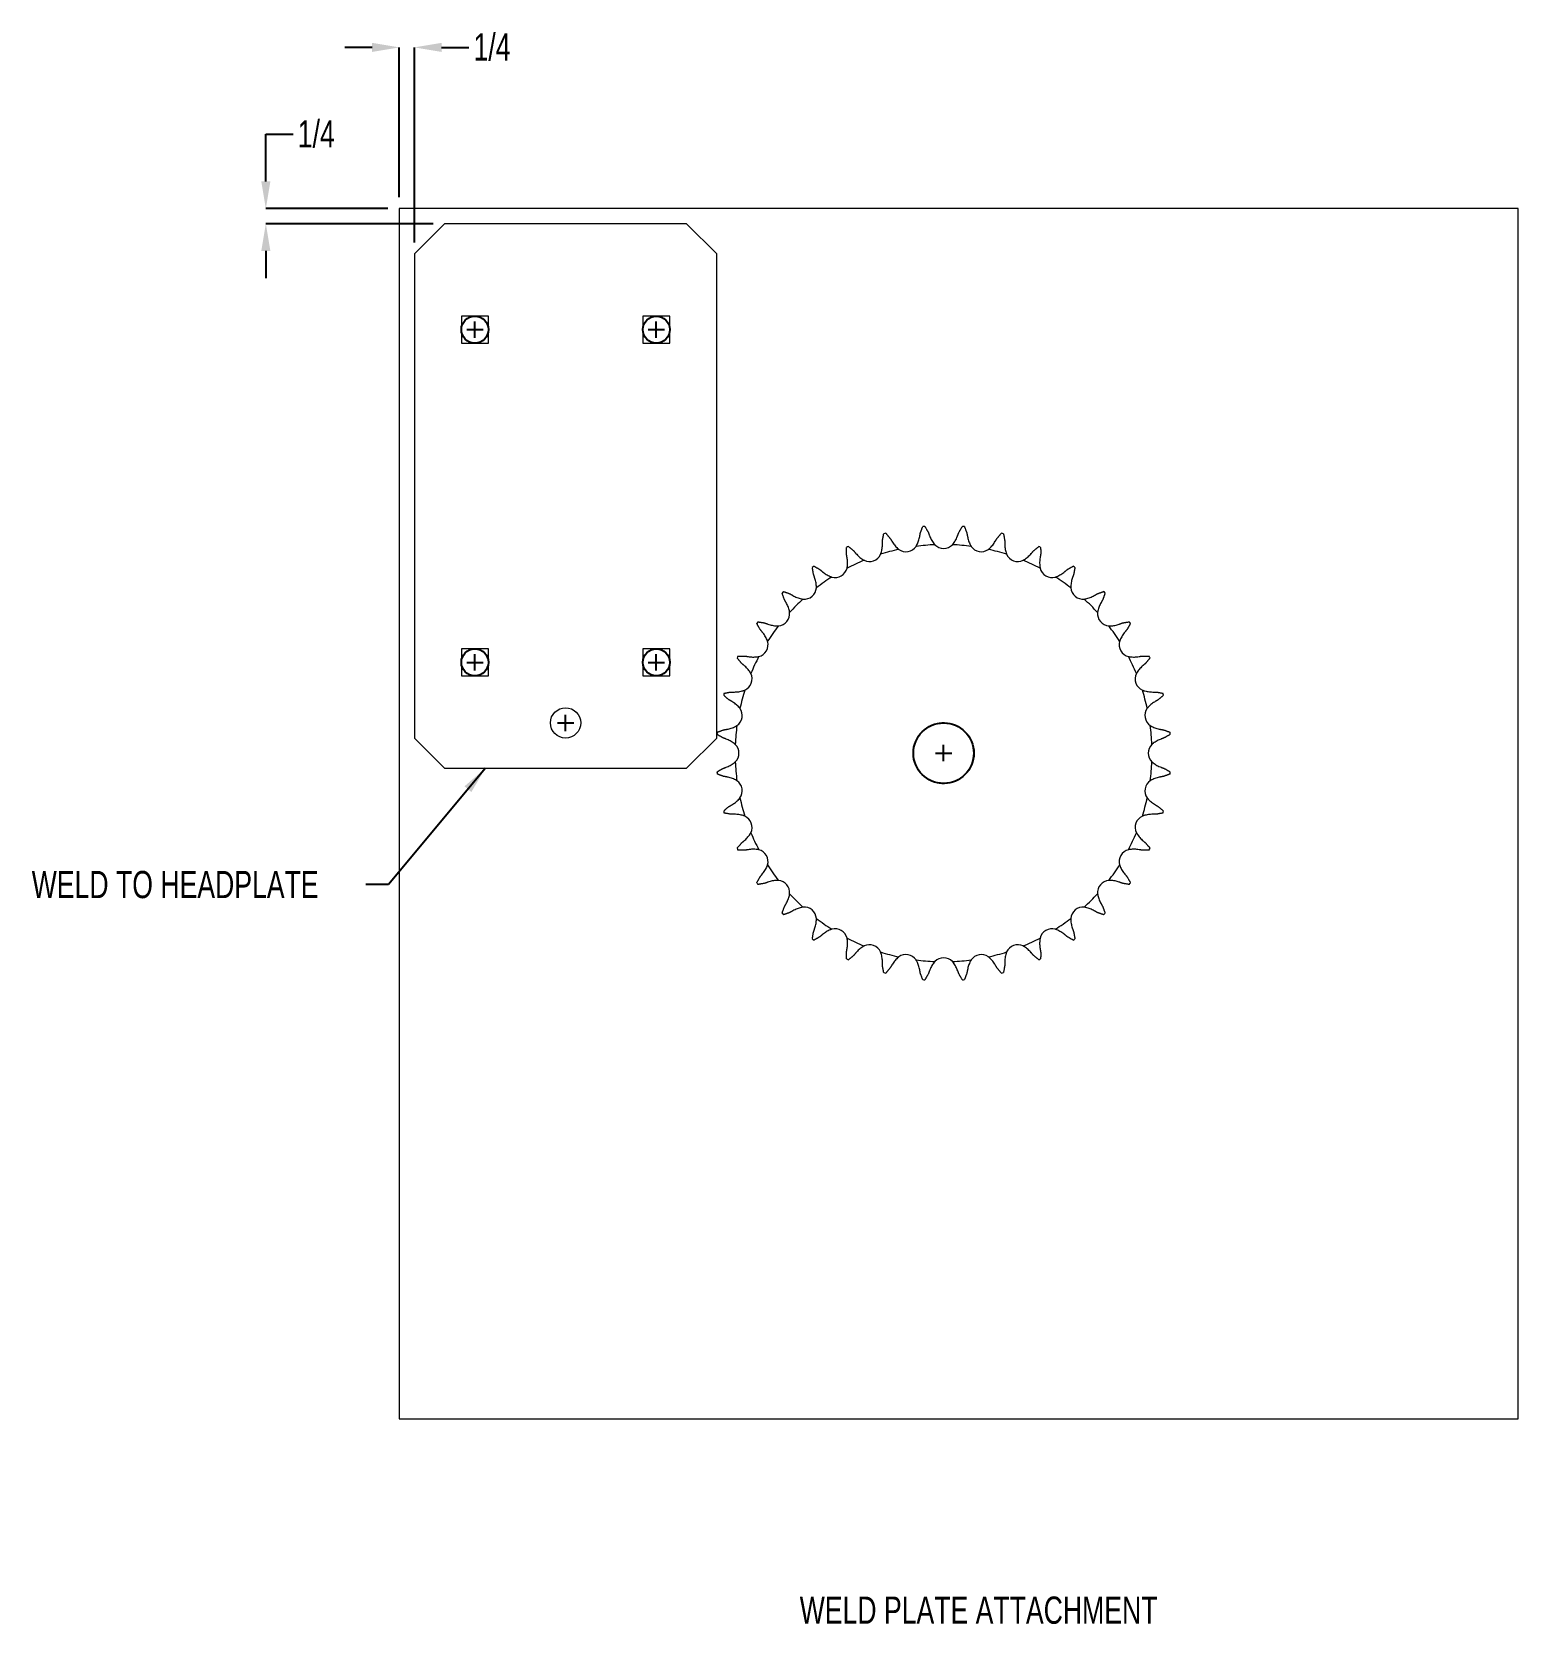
# Model space of a CAD drawing. Header units: inches. Extents: x 23.81 to 32, y 8.39 to 17.16.
import ezdxf

# ---------------------------------------------------------------- set-up
doc = ezdxf.new("R2010")
doc.units = ezdxf.units.IN
doc.header["$MEASUREMENT"] = 0
doc.header["$PDSIZE"] = -1
doc.layers.add('DIM', color=1, linetype='Continuous')
doc.styles.add('SLDTEXTSTYLE0', font='ARIAL.TTF', dxfattribs={"width": 0.7})
doc.styles.get("Standard").update_dxf_attribs({"font": 'ARIAL.TTF'})
doc.dimstyles.new('SLDDIMSTYLE1', dxfattribs={"dimtxt": 0.15, "dimasz": 0.15, "dimexe": 0, "dimexo": 0.0625, "dimgap": 0.0375, "dimtad": 0, "dimtih": 1, "dimtoh": 1, "dimdec": 3, "dimlfac": 3, "dimrnd": 1e-09, "dimzin": 12, "dimdsep": 46, "dimtxsty": 'SLDTEXTSTYLE0', "dimsah": 1, "dimcen": 0.09, "dimadec": 0, "dimazin": 0, "dimtfac": 1, "dimtdec": 3, "dimtofl": 0, "dimtmove": 0, "dimatfit": 3, "dimfxl": 0, "dimtolj": 1, "dimtzin": 12, "dimarcsym": 0})
doc.dimstyles.new('SLDDIMSTYLE3', dxfattribs={"dimtxt": 0.15, "dimasz": 0.15, "dimexe": 0, "dimexo": 0.0625, "dimgap": 0.0375, "dimtad": 0, "dimtih": 1, "dimtoh": 1, "dimdec": 0, "dimrnd": 1e-09, "dimzin": 0, "dimdsep": 46, "dimtxsty": 'Standard', "dimsah": 1, "dimcen": 0.09, "dimadec": 0, "dimazin": 0, "dimtfac": 1, "dimtdec": 0, "dimtofl": 0, "dimtmove": 0, "dimatfit": 3, "dimfxl": 0, "dimtolj": 1, "dimtzin": 0, "dimarcsym": 0})

# ---------------------------------------------------------------- blocks, each defined once
blk = doc.blocks.new('*D9')
at = {"layer": 'DEFPOINTS', "color": 0}
for p in [(25.0956, 16.1849), (25.831, 16.1849), (26.081, 16.1016)]:
    blk.add_point(p, dxfattribs=at)
at = {"layer": 'DIM', "color": 0, "lineweight": -2}
for p, q in [((25.0956, 16.3349), (25.0956, 16.5939)), ((25.0956, 16.5939), (25.2456, 16.5939)), ((25.7685, 16.1849), (25.0956, 16.1849)), ((26.0185, 16.1016), (25.0956, 16.1016)), ((25.0956, 15.9516), (25.0956, 15.8016))]:
    blk.add_line(p, q, dxfattribs=at)
at = {"layer": 'DIM', "color": 0}
for points in [[(25.0706, 16.3349), (25.1206, 16.3349), (25.0956, 16.1849)], [(25.0706, 15.9516), (25.1206, 15.9516), (25.0956, 16.1016)]]:
    blk.add_solid(points, dxfattribs=at)
at = {"layer": 'DIM', "color": 0, "insert": (25.3735, 16.6714), "char_height": 0.15, "attachment_point": 2, "style": 'SLDTEXTSTYLE0'}
blk.add_mtext('\\A1;1/4', dxfattribs=at)
blk = doc.blocks.new('*D10')
at = {"layer": 'DEFPOINTS', "color": 0}
for p in [(25.9143, 17.0729), (25.831, 16.1849), (25.9143, 15.9349)]:
    blk.add_point(p, dxfattribs=at)
at = {"layer": 'DIM', "color": 0, "lineweight": -2}
for p, q in [((25.681, 17.0729), (25.531, 17.0729)), ((25.831, 16.2474), (25.831, 17.0729)), ((25.9143, 15.9974), (25.9143, 17.0729)), ((26.0643, 17.0729), (26.2143, 17.0729))]:
    blk.add_line(p, q, dxfattribs=at)
at = {"layer": 'DIM', "color": 0}
for points in [[(25.681, 17.0979), (25.681, 17.0479), (25.831, 17.0729)], [(26.0643, 17.0979), (26.0643, 17.0479), (25.9143, 17.0729)]]:
    blk.add_solid(points, dxfattribs=at)
at = {"layer": 'DIM', "color": 0, "insert": (26.3423, 17.1505), "char_height": 0.15, "attachment_point": 2, "style": 'SLDTEXTSTYLE0'}
blk.add_mtext('\\A1;1/4', dxfattribs=at)

msp = doc.modelspace()

# ---------------------------------------------------------------- linework, layer by layer
at = {"color": 7, "linetype": 'Continuous', "lineweight": 15}
for p, q in [((25.831003, 16.184893), (25.831003, 9.518227)), ((31.997669, 16.184893), (25.831003, 16.184893)), ((31.997669, 9.518227), (31.997669, 16.184893)), ((26.081003, 16.10156), (25.914336, 15.934893)), ((27.414336, 16.10156), (26.081003, 16.10156)), ((27.581003, 15.934893), (27.414336, 16.10156)), ((25.914336, 15.934893), (25.914336, 13.268227)), ((27.581003, 13.268227), (27.581003, 15.934893)), ((26.322003, 15.59256), (26.173336, 15.59256)), ((26.173336, 15.59256), (26.173336, 15.443893)), ((26.322003, 15.443893), (26.322003, 15.59256)), ((27.322003, 15.59256), (27.173336, 15.59256)), ((27.173336, 15.59256), (27.173336, 15.443893)), ((27.322003, 15.443893), (27.322003, 15.59256)), ((26.173336, 15.443893), (26.322003, 15.443893)), ((27.173336, 15.443893), (27.322003, 15.443893)), ((26.322003, 13.759227), (26.173336, 13.759227)), ((26.173336, 13.759227), (26.173336, 13.61056)), ((26.322003, 13.61056), (26.322003, 13.759227)), ((27.322003, 13.759227), (27.173336, 13.759227)), ((27.173336, 13.759227), (27.173336, 13.61056)), ((27.322003, 13.61056), (27.322003, 13.759227)), ((26.173336, 13.61056), (26.322003, 13.61056)), ((27.173336, 13.61056), (27.322003, 13.61056)), ((25.914336, 13.268227), (26.081003, 13.10156)), ((27.414336, 13.10156), (27.581003, 13.268227)), ((26.081003, 13.10156), (27.414336, 13.10156)), ((25.831003, 9.518227), (31.997669, 9.518227))]:
    msp.add_line(p, q, dxfattribs=at)
for centre, radius in [((26.247669, 15.518227), 0.074333), ((27.247669, 15.518227), 0.074333), ((26.247669, 13.684893), 0.074333), ((27.247669, 13.684893), 0.074333), ((28.831003, 13.184893), 0.166667)]:
    msp.add_circle(centre, radius)
msp.add_circle((26.747669, 13.35156), 0.083333, dxfattribs=at)
for centre, radius, start, end in [((28.831003, 13.184893), 1.25313, 104.730266, 105.269734), ((28.831003, 13.184893), 1.25313, 94.730266, 95.269734), ((28.831003, 13.184893), 1.25313, 84.730266, 85.269734), ((28.831003, 13.184893), 1.25313, 74.730266, 75.269734), ((28.831003, 13.184893), 1.25313, 114.730266, 115.269734), ((28.831003, 13.184893), 1.14913, 102.4131105, 107.5868895), ((28.623462, 14.361914), 0.0675, 234.2099395, 325.7900605), ((28.831003, 13.184893), 1.14913, 92.4131105, 97.5868895), ((28.831003, 14.380072), 0.0675, 224.2099395, 315.7900605), ((28.831003, 13.184893), 1.14913, 82.4131105, 87.5868895), ((29.038543, 14.361914), 0.0675, 214.2099395, 305.7900605), ((28.831003, 13.184893), 1.14913, 72.4131105, 77.5868895), ((28.831003, 13.184893), 1.25313, 64.730266, 65.269734), ((28.831003, 13.184893), 1.25313, 124.730266, 125.269734), ((28.831003, 13.184893), 1.14913, 112.4131105, 117.5868895), ((28.422227, 14.307994), 0.0675, 244.2099395, 335.7900605), ((29.239778, 14.307994), 0.0675, 204.2099395, 295.7900605), ((28.831003, 13.184893), 1.14913, 62.4131105, 67.5868895), ((28.831003, 13.184893), 1.25313, 54.730266, 55.269734), ((28.831003, 13.184893), 1.14913, 122.4131105, 127.5868895), ((28.233413, 14.219948), 0.0675, 254.2099395, 345.7900605), ((29.428592, 14.219948), 0.0675, 194.2099395, 285.7900605), ((28.831003, 13.184893), 1.14913, 52.4131105, 57.5868895), ((28.831003, 13.184893), 1.25313, 134.730266, 135.269734), ((28.062757, 14.100453), 0.0675, 264.2099395, 355.7900605), ((29.599248, 14.100453), 0.0675, 184.2099395, 275.7900605), ((28.831003, 13.184893), 1.25313, 44.730266, 45.269734), ((27.915443, 13.953139), 0.0675, 274.2099395, 5.7900605), ((28.831003, 13.184893), 1.14913, 132.4131105, 137.5868895), ((28.831003, 13.184893), 1.14913, 42.4131105, 47.5868895), ((29.746562, 13.953139), 0.0675, 174.2099395, 265.7900605), ((28.831003, 13.184893), 1.25313, 144.730266, 145.269734), ((28.831003, 13.184893), 1.14913, 142.4131105, 147.5868895), ((28.831003, 13.184893), 1.14913, 32.4131105, 37.5868895), ((28.831003, 13.184893), 1.25313, 34.730266, 35.269734), ((27.795948, 13.782482), 0.0675, 284.2099395, 15.7900605), ((29.866057, 13.782482), 0.0675, 164.2099395, 255.7900605), ((28.831003, 13.184893), 1.25313, 154.730266, 155.269734), ((28.831003, 13.184893), 1.14913, 152.4131105, 157.5868895), ((28.831003, 13.184893), 1.14913, 22.4131105, 27.5868895), ((28.831003, 13.184893), 1.25313, 24.730266, 25.269734), ((27.707902, 13.593668), 0.0675, 294.2099395, 25.7900605), ((29.954103, 13.593668), 0.0675, 154.2099395, 245.7900605), ((28.831003, 13.184893), 1.25313, 164.730266, 165.269734), ((28.831003, 13.184893), 1.14913, 162.4131105, 167.5868895), ((28.831003, 13.184893), 1.14913, 12.4131105, 17.5868895), ((28.831003, 13.184893), 1.25313, 14.730266, 15.269734), ((27.653982, 13.392434), 0.0675, 304.2099395, 35.7900605), ((30.008024, 13.392434), 0.0675, 144.2099395, 235.7900605), ((28.831003, 13.184893), 1.14913, 172.4131105, 177.5868895), ((28.831003, 13.184893), 0.166667, 194.4775122, 165.5224878), ((28.831003, 13.184893), 1.14913, 2.4131105, 7.5868895), ((28.831003, 13.184893), 1.25313, 174.730266, 175.269734), ((28.831003, 13.184893), 1.25313, 4.730266, 5.269734), ((27.635824, 13.184893), 0.0675, 314.2099395, 45.7900605), ((30.026181, 13.184893), 0.0675, 134.2099395, 225.7900605), ((28.831003, 13.184893), 1.25313, 184.730266, 185.269734), ((28.831003, 13.184893), 1.14913, 182.4131105, 187.5868895), ((28.831003, 13.184893), 1.14913, 352.4131105, 357.5868895), ((28.831003, 13.184893), 1.25313, 354.730266, 355.269734), ((27.653982, 12.977353), 0.0675, 324.2099395, 55.7900605), ((30.008024, 12.977353), 0.0675, 124.2099395, 215.7900605), ((28.831003, 13.184893), 1.14913, 192.4131105, 197.5868895), ((28.831003, 13.184893), 1.14913, 342.4131105, 347.5868895), ((28.831003, 13.184893), 1.25313, 194.730266, 195.269734), ((27.707902, 12.776118), 0.0675, 334.2099395, 65.7900605), ((29.954103, 12.776118), 0.0675, 114.2099395, 205.7900605), ((28.831003, 13.184893), 1.25313, 344.730266, 345.269734), ((28.831003, 13.184893), 1.14913, 202.4131105, 207.5868895), ((28.831003, 13.184893), 1.14913, 332.4131105, 337.5868895), ((28.831003, 13.184893), 1.25313, 204.730266, 205.269734), ((27.795948, 12.587304), 0.0675, 344.2099395, 75.7900605), ((29.866057, 12.587304), 0.0675, 104.2099395, 195.7900605), ((28.831003, 13.184893), 1.25313, 334.730266, 335.269734), ((28.831003, 13.184893), 1.14913, 212.4131105, 217.5868895), ((28.831003, 13.184893), 1.14913, 322.4131105, 327.5868895), ((28.831003, 13.184893), 1.25313, 214.730266, 215.269734), ((27.915443, 12.416647), 0.0675, 354.2099395, 85.7900605), ((29.746562, 12.416647), 0.0675, 94.2099395, 185.7900605), ((28.831003, 13.184893), 1.25313, 324.730266, 325.269734), ((28.831003, 13.184893), 1.14913, 222.4131105, 227.5868895), ((28.831003, 13.184893), 1.14913, 312.4131105, 317.5868895), ((28.831003, 13.184893), 1.25313, 224.730266, 225.269734), ((28.062757, 12.269333), 0.0675, 4.2099395, 95.7900605), ((29.599248, 12.269333), 0.0675, 84.2099395, 175.7900605), ((28.831003, 13.184893), 1.25313, 314.730266, 315.269734), ((28.831003, 13.184893), 1.14913, 232.4131105, 237.5868895), ((28.233413, 12.149838), 0.0675, 14.2099395, 105.7900605), ((29.428592, 12.149838), 0.0675, 74.2099395, 165.7900605), ((28.831003, 13.184893), 1.14913, 302.4131105, 307.5868895), ((28.831003, 13.184893), 1.25313, 234.730266, 235.269734), ((28.831003, 13.184893), 1.14913, 242.4131105, 247.5868895), ((28.422227, 12.061793), 0.0675, 24.2099395, 115.7900605), ((29.239778, 12.061793), 0.0675, 64.2099395, 155.7900605), ((28.831003, 13.184893), 1.14913, 292.4131105, 297.5868895), ((28.831003, 13.184893), 1.25313, 304.730266, 305.269734), ((28.831003, 13.184893), 1.25313, 244.730266, 245.269734), ((28.831003, 13.184893), 1.14913, 252.4131105, 257.5868895), ((28.623462, 12.007872), 0.0675, 34.2099395, 125.7900605), ((28.831003, 13.184893), 1.14913, 262.4131105, 267.5868895), ((28.831003, 11.989715), 0.0675, 44.2099395, 135.7900605), ((28.831003, 13.184893), 1.14913, 272.4131105, 277.5868895), ((29.038543, 12.007872), 0.0675, 54.2099395, 145.7900605), ((28.831003, 13.184893), 1.14913, 282.4131105, 287.5868895), ((28.831003, 13.184893), 1.25313, 294.730266, 295.269734), ((28.831003, 13.184893), 1.25313, 254.730266, 255.269734), ((28.831003, 13.184893), 1.25313, 264.730266, 265.269734), ((28.831003, 13.184893), 1.25313, 274.730266, 275.269734), ((28.831003, 13.184893), 1.25313, 284.730266, 285.269734)]:
    msp.add_arc(centre, radius, start, end, dxfattribs=at)
for points in [[(28.49428, 14.356726), (28.500974, 14.393784)], [(28.512371, 14.396838), (28.536696, 14.368092)], [(28.699543, 14.378877), (28.702882, 14.397395)], [(28.702882, 14.397395), (28.715909, 14.432727)], [(28.727663, 14.433755), (28.746627, 14.401222)], [(28.746627, 14.401222), (28.753131, 14.383566)], [(28.908874, 14.383566), (28.915378, 14.401222)], [(28.915378, 14.401222), (28.934342, 14.433755)], [(28.946096, 14.432727), (28.959123, 14.397395)], [(28.959123, 14.397395), (28.962462, 14.378877)], [(29.125309, 14.368092), (29.149635, 14.396838)], [(29.161031, 14.393784), (29.167725, 14.356726)], [(28.295909, 14.280452), (28.296066, 14.318109)], [(28.306759, 14.323096), (28.335707, 14.29901)], [(28.335707, 14.29901), (28.347858, 14.284644)], [(28.494207, 14.33791), (28.49428, 14.356726)], [(28.536696, 14.368092), (28.546167, 14.351833)], [(28.577141, 14.312816), (28.583987, 14.307161)], [(28.679283, 14.323964), (28.683782, 14.33162)], [(28.776859, 14.339764), (28.782619, 14.333005)], [(28.879386, 14.333005), (28.885146, 14.339764)], [(28.978223, 14.33162), (28.982722, 14.323964)], [(29.078018, 14.307161), (29.084864, 14.312816)], [(29.115838, 14.351833), (29.125309, 14.368092)], [(29.167725, 14.356726), (29.167798, 14.33791)], [(29.314148, 14.284644), (29.326298, 14.29901)], [(29.326298, 14.29901), (29.355246, 14.323096)], [(29.365939, 14.318109), (29.366096, 14.280452)], [(28.117077, 14.21477), (28.149767, 14.196077)], [(28.299105, 14.26191), (28.295909, 14.280452)], [(28.298848, 14.203379), (28.300457, 14.212112)], [(28.385136, 14.251598), (28.39286, 14.247217)], [(28.483791, 14.280313), (28.486892, 14.288634)], [(29.175113, 14.288634), (29.178214, 14.280313)], [(29.269145, 14.247217), (29.276869, 14.251598)], [(29.361548, 14.212112), (29.363157, 14.203379)], [(29.366096, 14.280452), (29.362901, 14.26191)], [(29.512238, 14.196077), (29.544928, 14.21477)], [(28.113797, 14.17089), (28.107412, 14.208002)], [(28.120163, 14.153184), (28.113797, 14.17089)], [(28.149767, 14.196077), (28.164228, 14.184039)], [(28.206678, 14.157969), (28.215046, 14.154995)], [(29.446959, 14.154995), (29.455327, 14.157969)], [(29.497777, 14.184039), (29.512238, 14.196077)], [(29.548209, 14.17089), (29.541842, 14.153184)], [(29.554593, 14.208002), (29.548209, 14.17089)], [(27.953476, 14.031369), (27.940744, 14.066809)], [(27.949087, 14.075152), (27.984526, 14.06242)], [(27.984526, 14.06242), (28.000858, 14.053075)], [(28.130075, 14.095498), (28.130142, 14.104378)], [(29.531863, 14.104378), (29.531931, 14.095498)], [(29.661147, 14.053075), (29.677479, 14.06242)], [(29.677479, 14.06242), (29.712918, 14.075152)], [(29.721261, 14.066809), (29.708529, 14.031369)], [(27.962821, 14.015038), (27.953476, 14.031369)], [(27.982598, 13.959949), (27.981123, 13.968706)], [(28.04719, 14.034773), (28.055947, 14.033297)], [(29.606058, 14.033297), (29.614815, 14.034773)], [(29.680882, 13.968706), (29.679407, 13.959949)], [(29.708529, 14.031369), (29.699184, 14.015038)], [(27.819818, 13.866129), (27.801126, 13.898819)], [(27.807893, 13.908484), (27.845005, 13.902099)], [(27.831857, 13.851668), (27.819818, 13.866129)], [(27.845005, 13.902099), (27.862712, 13.895732)], [(27.911518, 13.885753), (27.920398, 13.885821)], [(29.741607, 13.885821), (29.750487, 13.885753)], [(29.799294, 13.895732), (29.817, 13.902099)], [(29.817, 13.902099), (29.854112, 13.908484)], [(29.842187, 13.866129), (29.830148, 13.851668)], [(29.860879, 13.898819), (29.842187, 13.866129)], [(27.860901, 13.80085), (27.857927, 13.809218)], [(29.804078, 13.809218), (29.801105, 13.80085)], [(27.716885, 13.680189), (27.6928, 13.709137)], [(27.697786, 13.71983), (27.735443, 13.719987)], [(27.735443, 13.719987), (27.753986, 13.716791)], [(27.803784, 13.715439), (27.812517, 13.717048)], [(29.849488, 13.717048), (29.858221, 13.715439)], [(29.908019, 13.716791), (29.926562, 13.719987)], [(29.926562, 13.719987), (29.964219, 13.71983)], [(29.969205, 13.709137), (29.94512, 13.680189)], [(27.731252, 13.668038), (27.716885, 13.680189)], [(27.768679, 13.623036), (27.764298, 13.63076)], [(29.897708, 13.63076), (29.893326, 13.623036)], [(29.94512, 13.680189), (29.930753, 13.668038)], [(27.622112, 13.514922), (27.659169, 13.521616)], [(27.659169, 13.521616), (27.677985, 13.521689)], [(27.727261, 13.529004), (27.735583, 13.532105)], [(29.926422, 13.532105), (29.934744, 13.529004)], [(29.98402, 13.521689), (30.002836, 13.521616)], [(30.002836, 13.521616), (30.039893, 13.514922)], [(27.647804, 13.4792), (27.619058, 13.503525)], [(27.664063, 13.469729), (27.647804, 13.4792)], [(27.708735, 13.431909), (27.703079, 13.438755)], [(29.958926, 13.438755), (29.95327, 13.431909)], [(30.014201, 13.4792), (29.997942, 13.469729)], [(30.042947, 13.503525), (30.014201, 13.4792)], [(27.684275, 13.332114), (27.691932, 13.336612)], [(29.970073, 13.336612), (29.97773, 13.332114)], [(27.614674, 13.269268), (27.58214, 13.288233)], [(27.583169, 13.299986), (27.618501, 13.313013)], [(27.63233, 13.262764), (27.614674, 13.269268)], [(27.618501, 13.313013), (27.637018, 13.316353)], [(30.024987, 13.316353), (30.043504, 13.313013)], [(30.047331, 13.269268), (30.029675, 13.262764)], [(30.043504, 13.313013), (30.078836, 13.299986)], [(30.079865, 13.288233), (30.047331, 13.269268)], [(27.682891, 13.233277), (27.676132, 13.239037)], [(29.985873, 13.239037), (29.979114, 13.233277)], [(27.58214, 13.081554), (27.614674, 13.100518)], [(27.614674, 13.100518), (27.63233, 13.107022)], [(27.676132, 13.13075), (27.682891, 13.13651)], [(29.979114, 13.13651), (29.985873, 13.13075)], [(30.029675, 13.107022), (30.047331, 13.100518)], [(30.047331, 13.100518), (30.079865, 13.081554)], [(27.618501, 13.056773), (27.583169, 13.0698)], [(27.637018, 13.053434), (27.618501, 13.056773)], [(27.691932, 13.033174), (27.684275, 13.037673)], [(29.97773, 13.037673), (29.970073, 13.033174)], [(30.043504, 13.056773), (30.024987, 13.053434)], [(30.078836, 13.0698), (30.043504, 13.056773)], [(27.647804, 12.890587), (27.664063, 12.900058)], [(27.703079, 12.931031), (27.708735, 12.937878)], [(29.95327, 12.937878), (29.958926, 12.931031)], [(29.997942, 12.900058), (30.014201, 12.890587)], [(27.619058, 12.866261), (27.647804, 12.890587)], [(27.659169, 12.848171), (27.622112, 12.854864)], [(27.677985, 12.848098), (27.659169, 12.848171)], [(27.735583, 12.837681), (27.727261, 12.840782)], [(29.934744, 12.840782), (29.926422, 12.837681)], [(30.002836, 12.848171), (29.98402, 12.848098)], [(30.039893, 12.854864), (30.002836, 12.848171)], [(30.014201, 12.890587), (30.042947, 12.866261)], [(27.764298, 12.739026), (27.768679, 12.746751)], [(29.893326, 12.746751), (29.897708, 12.739026)], [(27.6928, 12.66065), (27.716885, 12.689598)], [(27.735443, 12.6498), (27.697786, 12.649957)], [(27.716885, 12.689598), (27.731252, 12.701748)], [(27.753986, 12.652995), (27.735443, 12.6498)], [(27.812517, 12.652739), (27.803784, 12.654348)], [(29.858221, 12.654348), (29.849488, 12.652739)], [(29.926562, 12.6498), (29.908019, 12.652995)], [(29.964219, 12.649957), (29.926562, 12.6498)], [(29.930753, 12.701748), (29.94512, 12.689598)], [(29.94512, 12.689598), (29.969205, 12.66065)], [(27.857927, 12.560569), (27.860901, 12.568936)], [(29.801105, 12.568936), (29.804078, 12.560569)], [(27.801126, 12.470968), (27.819818, 12.503658)], [(27.845005, 12.467687), (27.807893, 12.461303)], [(27.819818, 12.503658), (27.831857, 12.518119)], [(27.862712, 12.474054), (27.845005, 12.467687)], [(27.920398, 12.483965), (27.911518, 12.484033)], [(29.750487, 12.484033), (29.741607, 12.483965)], [(29.817, 12.467687), (29.799294, 12.474054)], [(29.854112, 12.461303), (29.817, 12.467687)], [(29.830148, 12.518119), (29.842187, 12.503658)], [(29.842187, 12.503658), (29.860879, 12.470968)], [(27.981123, 12.401081), (27.982598, 12.409838)], [(29.679407, 12.409838), (29.680882, 12.401081)], [(27.940744, 12.302977), (27.953476, 12.338417)], [(27.984526, 12.307367), (27.949087, 12.294635)], [(27.953476, 12.338417), (27.962821, 12.354749)], [(28.000858, 12.316711), (27.984526, 12.307367)], [(28.055947, 12.336489), (28.04719, 12.335014)], [(29.614815, 12.335014), (29.606058, 12.336489)], [(29.677479, 12.307367), (29.661147, 12.316711)], [(29.712918, 12.294635), (29.677479, 12.307367)], [(29.699184, 12.354749), (29.708529, 12.338417)], [(29.708529, 12.338417), (29.721261, 12.302977)], [(28.107412, 12.161784), (28.113797, 12.198896)], [(28.113797, 12.198896), (28.120163, 12.216602)], [(28.130142, 12.265409), (28.130075, 12.274289)], [(28.215046, 12.214791), (28.206678, 12.211818)], [(29.455327, 12.211818), (29.446959, 12.214791)], [(29.531931, 12.274289), (29.531863, 12.265409)], [(29.541842, 12.216602), (29.548209, 12.198896)], [(29.548209, 12.198896), (29.554593, 12.161784)], [(28.149767, 12.173709), (28.117077, 12.155016)], [(28.164228, 12.185748), (28.149767, 12.173709)], [(28.295909, 12.089334), (28.299105, 12.107877)], [(28.300457, 12.157675), (28.298848, 12.166408)], [(28.39286, 12.12257), (28.385136, 12.118188)], [(29.276869, 12.118188), (29.269145, 12.12257)], [(29.363157, 12.166408), (29.361548, 12.157675)], [(29.362901, 12.107877), (29.366096, 12.089334)], [(29.512238, 12.173709), (29.497777, 12.185748)], [(29.544928, 12.155016), (29.512238, 12.173709)], [(28.296066, 12.051677), (28.295909, 12.089334)], [(28.335707, 12.070776), (28.306759, 12.046691)], [(28.347858, 12.085143), (28.335707, 12.070776)], [(28.486892, 12.081152), (28.483791, 12.089473)], [(28.49428, 12.01306), (28.494207, 12.031876)], [(28.546167, 12.017953), (28.536696, 12.001695)], [(28.583987, 12.062626), (28.577141, 12.05697)], [(28.683782, 12.038166), (28.679283, 12.045823)], [(28.782619, 12.036782), (28.776859, 12.030023)], [(28.885146, 12.030023), (28.879386, 12.036782)], [(28.982722, 12.045823), (28.978223, 12.038166)], [(29.084864, 12.05697), (29.078018, 12.062626)], [(29.125309, 12.001695), (29.115838, 12.017953)], [(29.167798, 12.031876), (29.167725, 12.01306)], [(29.178214, 12.089473), (29.175113, 12.081152)], [(29.326298, 12.070776), (29.314148, 12.085143)], [(29.355246, 12.046691), (29.326298, 12.070776)], [(29.366096, 12.089334), (29.365939, 12.051677)], [(28.500974, 11.976003), (28.49428, 12.01306)], [(28.536696, 12.001695), (28.512371, 11.972949)], [(28.702882, 11.972392), (28.699543, 11.990909)], [(28.715909, 11.937059), (28.702882, 11.972392)], [(28.746627, 11.968564), (28.727663, 11.936031)], [(28.753131, 11.986221), (28.746627, 11.968564)], [(28.915378, 11.968564), (28.908874, 11.986221)], [(28.934342, 11.936031), (28.915378, 11.968564)], [(28.959123, 11.972392), (28.946096, 11.937059)], [(28.962462, 11.990909), (28.959123, 11.972392)], [(29.149635, 11.972949), (29.125309, 12.001695)], [(29.167725, 12.01306), (29.161031, 11.976003)]]:
    msp.add_open_spline(points, degree=1, dxfattribs=at)
for points, knots in [([(28.486892, 14.288634), (28.48898, 14.296668), (28.493221, 14.312981), (28.493875, 14.329517), (28.494207, 14.33791)], [0, 0, 0, 0, 0.49243978, 1, 1, 1, 1]), ([(28.546167, 14.351833), (28.550507, 14.344942), (28.559323, 14.330944), (28.57114, 14.318921), (28.577141, 14.312816)], [0, 0, 0, 0, 0.492226545, 1, 1, 1, 1]), ([(28.683782, 14.33162), (28.687234, 14.339169), (28.694243, 14.354498), (28.697759, 14.370669), (28.699543, 14.378877)], [0, 0, 0, 0, 0.49243929, 1, 1, 1, 1]), ([(28.753131, 14.383566), (28.756208, 14.376026), (28.76246, 14.360709), (28.77201, 14.346817), (28.776859, 14.339764)], [0, 0, 0, 0, 0.492227056, 1, 1, 1, 1]), ([(28.885146, 14.339764), (28.889856, 14.346598), (28.899421, 14.360477), (28.905691, 14.375792), (28.908874, 14.383566)], [0, 0, 0, 0, 0.49243813, 1, 1, 1, 1]), ([(28.962462, 14.378877), (28.964183, 14.370918), (28.967679, 14.354748), (28.974672, 14.339409), (28.978223, 14.33162)], [0, 0, 0, 0, 0.49222582, 1, 1, 1, 1]), ([(29.084864, 14.312816), (29.09069, 14.318729), (29.102519, 14.330736), (29.111354, 14.34473), (29.115838, 14.351833)], [0, 0, 0, 0, 0.49243949, 1, 1, 1, 1]), ([(29.167798, 14.33791), (29.168111, 14.329773), (29.168746, 14.313242), (29.172969, 14.296922), (29.175113, 14.288634)], [0, 0, 0, 0, 0.49222708, 1, 1, 1, 1]), ([(28.300457, 14.212112), (28.301119, 14.220386), (28.302463, 14.237188), (28.300235, 14.253586), (28.299105, 14.26191)], [0, 0, 0, 0, 0.49243948, 1, 1, 1, 1]), ([(28.347858, 14.284644), (28.353328, 14.278611), (28.36444, 14.266356), (28.378166, 14.256568), (28.385136, 14.251598)], [0, 0, 0, 0, 0.492227385, 1, 1, 1, 1]), ([(29.276869, 14.251598), (29.283633, 14.25641), (29.297368, 14.26618), (29.308498, 14.278427), (29.314148, 14.284644)], [0, 0, 0, 0, 0.4924387, 1, 1, 1, 1]), ([(29.362901, 14.26191), (29.361796, 14.253842), (29.359551, 14.237451), (29.360875, 14.220645), (29.361548, 14.212112)], [0, 0, 0, 0, 0.4922278, 1, 1, 1, 1]), ([(28.130142, 14.104378), (28.129357, 14.112641), (28.127763, 14.129421), (28.122722, 14.145184), (28.120163, 14.153184)], [0, 0, 0, 0, 0.49243944, 1, 1, 1, 1]), ([(28.164228, 14.184039), (28.170662, 14.179048), (28.183734, 14.168908), (28.198951, 14.161653), (28.206678, 14.157969)], [0, 0, 0, 0, 0.49222749, 1, 1, 1, 1]), ([(29.455327, 14.157969), (29.462823, 14.161532), (29.478046, 14.168769), (29.491134, 14.178898), (29.497777, 14.184039)], [0, 0, 0, 0, 0.49243997, 1, 1, 1, 1]), ([(29.541842, 14.153184), (29.539353, 14.145431), (29.534296, 14.129679), (29.532682, 14.112899), (29.531863, 14.104378)], [0, 0, 0, 0, 0.492225919, 1, 1, 1, 1]), ([(28.000858, 14.053075), (28.008061, 14.049277), (28.022696, 14.041562), (28.038941, 14.037059), (28.04719, 14.034773)], [0, 0, 0, 0, 0.49222692, 1, 1, 1, 1]), ([(29.614815, 14.034773), (29.622816, 14.03698), (29.639065, 14.041464), (29.653712, 14.049166), (29.661147, 14.053075)], [0, 0, 0, 0, 0.49243915, 1, 1, 1, 1]), ([(27.981123, 13.968706), (27.978915, 13.976707), (27.974432, 13.992955), (27.96673, 14.007603), (27.962821, 14.015038)], [0, 0, 0, 0, 0.49243915, 1, 1, 1, 1]), ([(29.699184, 14.015038), (29.695387, 14.007834), (29.687671, 13.9932), (29.683168, 13.976955), (29.680882, 13.968706)], [0, 0, 0, 0, 0.49222692, 1, 1, 1, 1]), ([(27.862712, 13.895732), (27.870465, 13.893243), (27.886217, 13.888186), (27.902997, 13.886573), (27.911518, 13.885753)], [0, 0, 0, 0, 0.492225919, 1, 1, 1, 1]), ([(29.750487, 13.885753), (29.75875, 13.886538), (29.77553, 13.888132), (29.791293, 13.893174), (29.799294, 13.895732)], [0, 0, 0, 0, 0.49243944, 1, 1, 1, 1]), ([(27.857927, 13.809218), (27.854363, 13.816714), (27.847126, 13.831937), (27.836998, 13.845025), (27.831857, 13.851668)], [0, 0, 0, 0, 0.49243997, 1, 1, 1, 1]), ([(29.830148, 13.851668), (29.825157, 13.845233), (29.815018, 13.832161), (29.807762, 13.816945), (29.804078, 13.809218)], [0, 0, 0, 0, 0.49222749, 1, 1, 1, 1]), ([(27.753986, 13.716791), (27.762054, 13.715686), (27.778444, 13.713441), (27.79525, 13.714766), (27.803784, 13.715439)], [0, 0, 0, 0, 0.4922278, 1, 1, 1, 1]), ([(29.858221, 13.715439), (29.866495, 13.714777), (29.883297, 13.713433), (29.899696, 13.715661), (29.908019, 13.716791)], [0, 0, 0, 0, 0.49243948, 1, 1, 1, 1]), ([(27.764298, 13.63076), (27.759486, 13.637524), (27.749716, 13.651259), (27.737469, 13.662389), (27.731252, 13.668038)], [0, 0, 0, 0, 0.4924387, 1, 1, 1, 1]), ([(29.930753, 13.668038), (29.92472, 13.662568), (29.912465, 13.651455), (29.902677, 13.63773), (29.897708, 13.63076)], [0, 0, 0, 0, 0.492227385, 1, 1, 1, 1]), ([(27.677985, 13.521689), (27.686122, 13.522001), (27.702654, 13.522637), (27.718974, 13.52686), (27.727261, 13.529004)], [0, 0, 0, 0, 0.49222708, 1, 1, 1, 1]), ([(29.934744, 13.529004), (29.942777, 13.526916), (29.95909, 13.522674), (29.975627, 13.52202), (29.98402, 13.521689)], [0, 0, 0, 0, 0.49243978, 1, 1, 1, 1]), ([(27.703079, 13.438755), (27.697167, 13.44458), (27.685159, 13.45641), (27.671165, 13.465245), (27.664063, 13.469729)], [0, 0, 0, 0, 0.49243949, 1, 1, 1, 1]), ([(29.997942, 13.469729), (29.991052, 13.465389), (29.977053, 13.456573), (29.965031, 13.444756), (29.958926, 13.438755)], [0, 0, 0, 0, 0.492226545, 1, 1, 1, 1]), ([(27.676132, 13.239037), (27.669298, 13.243747), (27.655419, 13.253312), (27.640104, 13.259582), (27.63233, 13.262764)], [0, 0, 0, 0, 0.49243813, 1, 1, 1, 1]), ([(27.637018, 13.316353), (27.644978, 13.318074), (27.661147, 13.32157), (27.676487, 13.328563), (27.684275, 13.332114)], [0, 0, 0, 0, 0.49222582, 1, 1, 1, 1]), ([(29.97773, 13.332114), (29.985278, 13.328662), (30.000607, 13.321652), (30.016779, 13.318137), (30.024987, 13.316353)], [0, 0, 0, 0, 0.49243929, 1, 1, 1, 1]), ([(30.029675, 13.262764), (30.022136, 13.259687), (30.006819, 13.253436), (29.992927, 13.243886), (29.985873, 13.239037)], [0, 0, 0, 0, 0.492227056, 1, 1, 1, 1]), ([(27.63233, 13.107022), (27.639869, 13.110099), (27.655186, 13.11635), (27.669078, 13.125901), (27.676132, 13.13075)], [0, 0, 0, 0, 0.492227056, 1, 1, 1, 1]), ([(29.985873, 13.13075), (29.992707, 13.12604), (30.006586, 13.116475), (30.021902, 13.110205), (30.029675, 13.107022)], [0, 0, 0, 0, 0.49243813, 1, 1, 1, 1]), ([(27.684275, 13.037673), (27.676727, 13.041125), (27.661398, 13.048134), (27.645226, 13.05165), (27.637018, 13.053434)], [0, 0, 0, 0, 0.49243929, 1, 1, 1, 1]), ([(30.024987, 13.053434), (30.017028, 13.051713), (30.000858, 13.048217), (29.985519, 13.041224), (29.97773, 13.037673)], [0, 0, 0, 0, 0.49222582, 1, 1, 1, 1]), ([(27.664063, 12.900058), (27.670953, 12.904397), (27.684952, 12.913213), (27.696975, 12.925031), (27.703079, 12.931031)], [0, 0, 0, 0, 0.492226545, 1, 1, 1, 1]), ([(29.958926, 12.931031), (29.964839, 12.925206), (29.976846, 12.913376), (29.99084, 12.904542), (29.997942, 12.900058)], [0, 0, 0, 0, 0.49243949, 1, 1, 1, 1]), ([(27.727261, 12.840782), (27.719228, 12.842871), (27.702915, 12.847112), (27.686379, 12.847766), (27.677985, 12.848098)], [0, 0, 0, 0, 0.49243978, 1, 1, 1, 1]), ([(29.98402, 12.848098), (29.975883, 12.847785), (29.959351, 12.84715), (29.943031, 12.842927), (29.934744, 12.840782)], [0, 0, 0, 0, 0.49222708, 1, 1, 1, 1]), ([(27.731252, 12.701748), (27.737285, 12.707218), (27.74954, 12.718331), (27.759328, 12.732057), (27.764298, 12.739026)], [0, 0, 0, 0, 0.492227385, 1, 1, 1, 1]), ([(29.897708, 12.739026), (29.902519, 12.732263), (29.912289, 12.718528), (29.924537, 12.707398), (29.930753, 12.701748)], [0, 0, 0, 0, 0.4924387, 1, 1, 1, 1]), ([(27.803784, 12.654348), (27.79551, 12.655009), (27.778708, 12.656353), (27.762309, 12.654126), (27.753986, 12.652995)], [0, 0, 0, 0, 0.49243948, 1, 1, 1, 1]), ([(29.908019, 12.652995), (29.899951, 12.6541), (29.883561, 12.656345), (29.866755, 12.65502), (29.858221, 12.654348)], [0, 0, 0, 0, 0.4922278, 1, 1, 1, 1]), ([(27.831857, 12.518119), (27.836848, 12.524553), (27.846987, 12.537625), (27.854243, 12.552842), (27.857927, 12.560569)], [0, 0, 0, 0, 0.49222749, 1, 1, 1, 1]), ([(29.804078, 12.560569), (29.807642, 12.553072), (29.814879, 12.537849), (29.825007, 12.524762), (29.830148, 12.518119)], [0, 0, 0, 0, 0.49243997, 1, 1, 1, 1]), ([(27.911518, 12.484033), (27.903255, 12.483248), (27.886475, 12.481654), (27.870712, 12.476613), (27.862712, 12.474054)], [0, 0, 0, 0, 0.49243944, 1, 1, 1, 1]), ([(29.799294, 12.474054), (29.79154, 12.476543), (29.775789, 12.4816), (29.759008, 12.483214), (29.750487, 12.484033)], [0, 0, 0, 0, 0.492225919, 1, 1, 1, 1]), ([(27.962821, 12.354749), (27.966618, 12.361952), (27.974334, 12.376586), (27.978837, 12.392832), (27.981123, 12.401081)], [0, 0, 0, 0, 0.49222692, 1, 1, 1, 1]), ([(29.680882, 12.401081), (29.68309, 12.393079), (29.687573, 12.376831), (29.695275, 12.362183), (29.699184, 12.354749)], [0, 0, 0, 0, 0.49243915, 1, 1, 1, 1]), ([(28.04719, 12.335014), (28.039189, 12.332806), (28.022941, 12.328322), (28.008293, 12.32062), (28.000858, 12.316711)], [0, 0, 0, 0, 0.49243915, 1, 1, 1, 1]), ([(29.661147, 12.316711), (29.653944, 12.320509), (29.63931, 12.328224), (29.623064, 12.332727), (29.614815, 12.335014)], [0, 0, 0, 0, 0.49222692, 1, 1, 1, 1]), ([(28.120163, 12.216602), (28.122653, 12.224356), (28.12771, 12.240107), (28.129323, 12.256888), (28.130142, 12.265409)], [0, 0, 0, 0, 0.492225919, 1, 1, 1, 1]), ([(28.206678, 12.211818), (28.199182, 12.208254), (28.183959, 12.201017), (28.170871, 12.190889), (28.164228, 12.185748)], [0, 0, 0, 0, 0.49243997, 1, 1, 1, 1]), ([(29.497777, 12.185748), (29.491343, 12.190739), (29.478271, 12.200878), (29.463054, 12.208134), (29.455327, 12.211818)], [0, 0, 0, 0, 0.49222749, 1, 1, 1, 1]), ([(29.531863, 12.265409), (29.532648, 12.257146), (29.534242, 12.240366), (29.539283, 12.224603), (29.541842, 12.216602)], [0, 0, 0, 0, 0.49243944, 1, 1, 1, 1]), ([(28.299105, 12.107877), (28.30021, 12.115945), (28.302454, 12.132335), (28.30113, 12.149141), (28.300457, 12.157675)], [0, 0, 0, 0, 0.4922278, 1, 1, 1, 1]), ([(28.385136, 12.118188), (28.378372, 12.113377), (28.364637, 12.103606), (28.353507, 12.091359), (28.347858, 12.085143)], [0, 0, 0, 0, 0.4924387, 1, 1, 1, 1]), ([(29.314148, 12.085143), (29.308678, 12.091175), (29.297565, 12.103431), (29.283839, 12.113218), (29.276869, 12.118188)], [0, 0, 0, 0, 0.492227385, 1, 1, 1, 1]), ([(29.361548, 12.157675), (29.360886, 12.149401), (29.359542, 12.132599), (29.36177, 12.1162), (29.362901, 12.107877)], [0, 0, 0, 0, 0.49243948, 1, 1, 1, 1]), ([(28.494207, 12.031876), (28.493895, 12.040013), (28.493259, 12.056544), (28.489036, 12.072865), (28.486892, 12.081152)], [0, 0, 0, 0, 0.49222708, 1, 1, 1, 1]), ([(28.577141, 12.05697), (28.571315, 12.051057), (28.559486, 12.03905), (28.550651, 12.025056), (28.546167, 12.017953)], [0, 0, 0, 0, 0.49243949, 1, 1, 1, 1]), ([(28.699543, 11.990909), (28.697822, 11.998868), (28.694326, 12.015038), (28.687333, 12.030377), (28.683782, 12.038166)], [0, 0, 0, 0, 0.49222582, 1, 1, 1, 1]), ([(28.776859, 12.030023), (28.772149, 12.023188), (28.762584, 12.00931), (28.756314, 11.993994), (28.753131, 11.986221)], [0, 0, 0, 0, 0.49243813, 1, 1, 1, 1]), ([(28.908874, 11.986221), (28.905797, 11.99376), (28.899546, 12.009077), (28.889995, 12.022969), (28.885146, 12.030023)], [0, 0, 0, 0, 0.492227056, 1, 1, 1, 1]), ([(28.978223, 12.038166), (28.974771, 12.030618), (28.967762, 12.015289), (28.964246, 11.999117), (28.962462, 11.990909)], [0, 0, 0, 0, 0.49243929, 1, 1, 1, 1]), ([(29.115838, 12.017953), (29.111498, 12.024844), (29.102683, 12.038843), (29.090865, 12.050865), (29.084864, 12.05697)], [0, 0, 0, 0, 0.492226545, 1, 1, 1, 1]), ([(29.175113, 12.081152), (29.173025, 12.073119), (29.168784, 12.056806), (29.16813, 12.040269), (29.167798, 12.031876)], [0, 0, 0, 0, 0.49243978, 1, 1, 1, 1])]:
    msp.add_open_spline(points, degree=3, knots=knots, dxfattribs=at)
at = {"layer": 'DIM'}
for p, q in [((26.247669, 15.473227), (26.247669, 15.563227)), ((27.247669, 15.473227), (27.247669, 15.563227)), ((26.202669, 15.518227), (26.292669, 15.518227)), ((27.202669, 15.518227), (27.292669, 15.518227)), ((26.202669, 13.684893), (26.292669, 13.684893)), ((26.247669, 13.639893), (26.247669, 13.729893)), ((27.202669, 13.684893), (27.292669, 13.684893)), ((27.247669, 13.639893), (27.247669, 13.729893)), ((26.702669, 13.35156), (26.792669, 13.35156)), ((26.747669, 13.30656), (26.747669, 13.39656)), ((28.786003, 13.184893), (28.876003, 13.184893)), ((28.831003, 13.139893), (28.831003, 13.229893))]:
    msp.add_line(p, q, dxfattribs=at)

# ---------------------------------------------------------------- texts
at = {"layer": 'DIM', "char_height": 0.15, "attachment_point": 1, "style": 'SLDTEXTSTYLE0'}
for s, insert in [('WELD TO HEADPLATE', (23.805287, 12.536111)), ('WELD PLATE ATTACHMENT', (28.037827, 8.538667))]:
    msp.add_mtext(s, dxfattribs=dict(at, insert=insert))

# ---------------------------------------------------------------- dimensions: what is measured, and where the dimension line sits
at = {"layer": 'DIM'}
dim = msp.add_linear_dim(base=(25.914336, 17.072894), p1=(25.831003, 16.184893), p2=(25.914336, 15.934893), dimstyle='SLDDIMSTYLE1', override={"dimdec": 4, "dimlunit": 5, "dimfrac": 2}, dxfattribs=at)
dim.commit()
dim.dimension.update_dxf_attribs({"geometry": '*D10', "text_midpoint": (26.342261, 17.072894), "dimtype": 160})
dim = msp.add_linear_dim(base=(25.095596, 16.184893), p1=(26.081003, 16.10156), p2=(25.831003, 16.184893), angle=90, dimstyle='SLDDIMSTYLE1', override={"dimdec": 4, "dimlunit": 5, "dimfrac": 2}, dxfattribs=at)
dim.commit()
dim.dimension.update_dxf_attribs({"geometry": '*D9', "text_midpoint": (25.373521, 16.593887), "dimtype": 160})

# ---------------------------------------------------------------- leaders
msp.add_leader([(26.305474, 13.10156), (25.771005, 12.460762), (25.646005, 12.460762)], dimstyle='SLDDIMSTYLE3', override={"dimscale": 1, "dimgap": 0.0375, "dimtad": 0, "dimclrd": 0}, dxfattribs=at)

doc.saveas('drawing.dxf')
